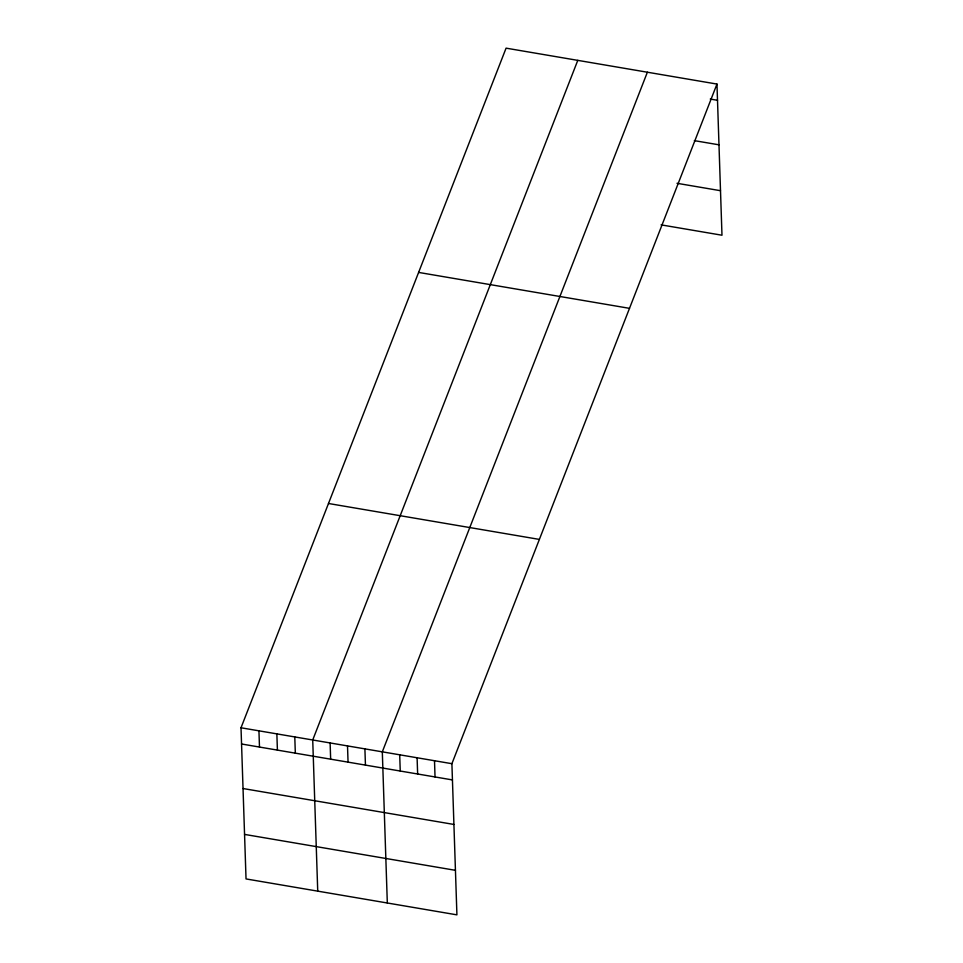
<?xml version="1.0" encoding="UTF-8"?>
<svg xmlns="http://www.w3.org/2000/svg" width="963" height="963" viewBox="0 0 963 963"><rect width="100%" height="100%" fill="white"/><g stroke="black" fill="none" stroke-linecap="round" stroke-linejoin="round"><path stroke-width="1.44" d="M716.966 84.07L451.9 763.695L456.919 914.85L246.034 878.93L241.015 727.775L506.081 48.15L716.966 84.07L721.985 235.225L661.087 224.861M577.788 60.356L312.722 739.981L317.73 891.148M647.377 72.213L382.311 751.838L387.319 902.993M710.261 99.069L717.507 100.296M694.335 140.634L718.988 144.823M677.013 183.295L720.505 190.698M418.616 272.421L629.501 308.341M328.491 503.493L539.376 539.412M241.015 727.775L451.9 763.695M241.557 744.002L452.441 779.922M243.037 788.528L453.91 824.448M244.554 834.403L455.439 870.323M434.506 760.722L435.035 776.96M417.099 757.761L417.641 773.999M399.705 754.799L400.247 771.038M364.905 748.877L365.446 765.104M347.511 745.916L348.052 762.142M330.116 742.942L330.658 759.181M294.786 736.936L295.328 753.162M276.863 733.878L277.404 750.117M258.939 730.821L259.48 747.059"/></g></svg>
